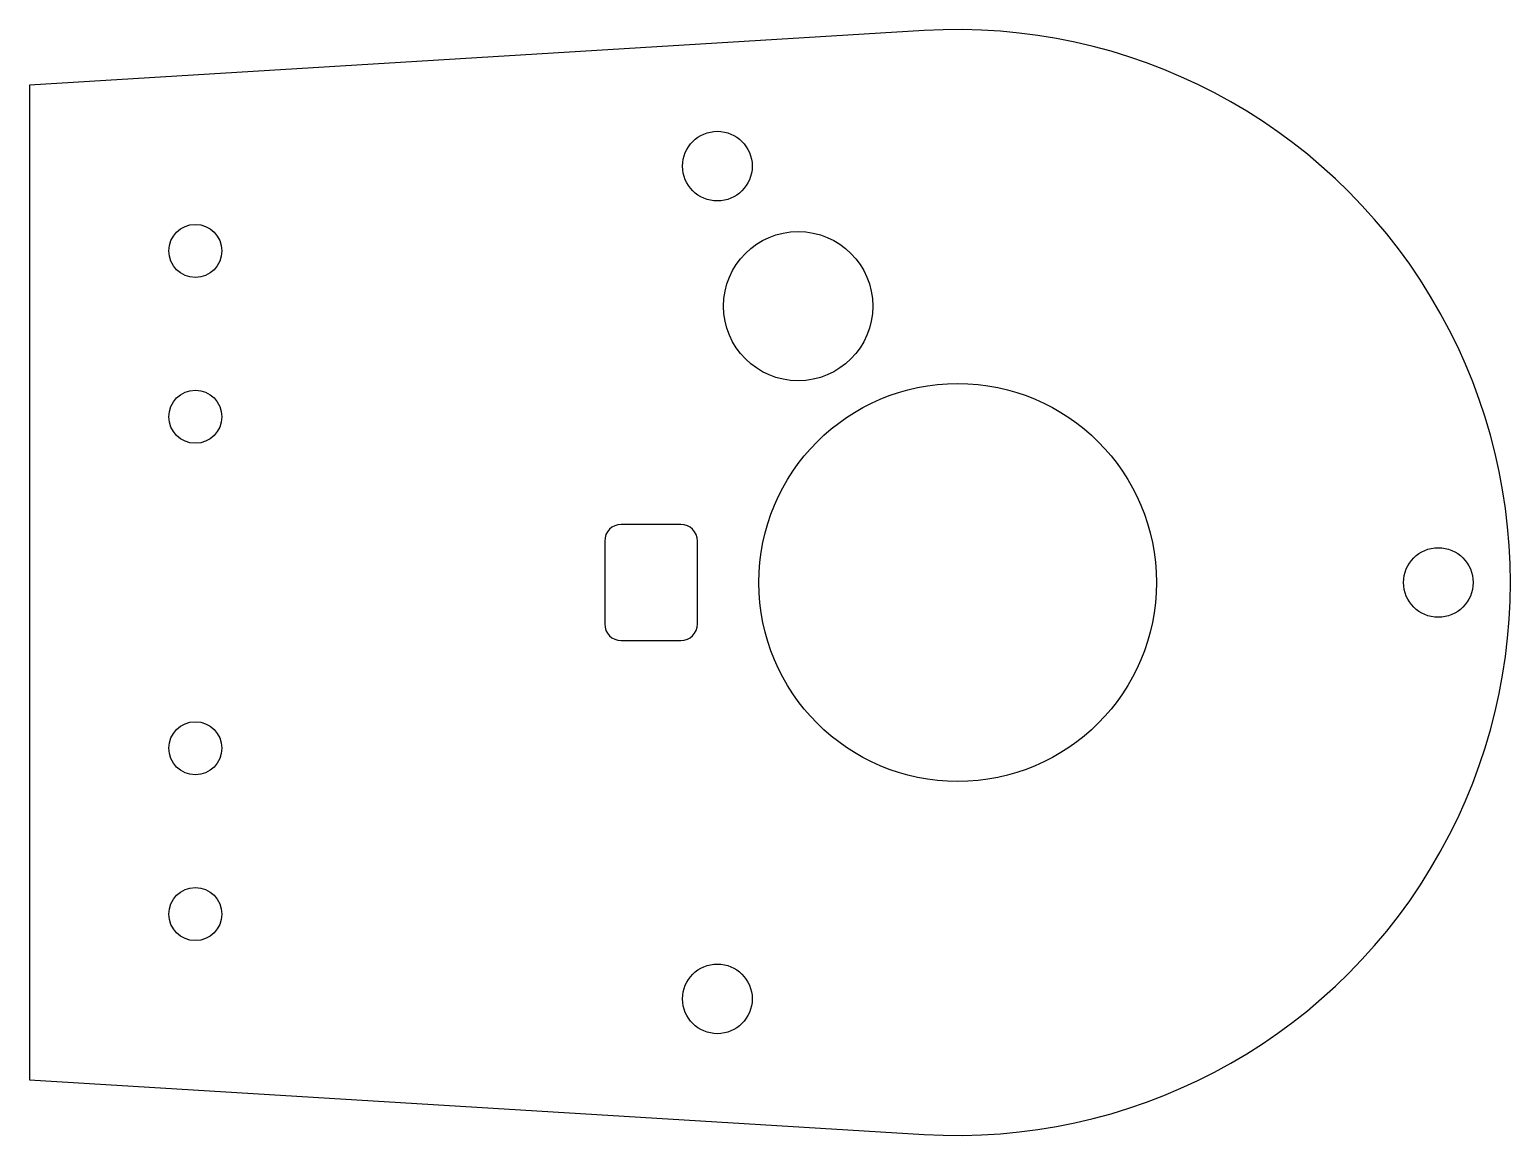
# Model space of a CAD drawing. Header units: millimetres. Extents: x -56 to 33.4, y -33.4 to 33.4.
import ezdxf

# ---------------------------------------------------------------- set-up
doc = ezdxf.new("R2010")
doc.units = ezdxf.units.MM

msp = doc.modelspace()

# ---------------------------------------------------------------- linework, layer by layer
at = {"color": 7, "linetype": 'Continuous', "lineweight": 25}
for p, q in [((-2.028, 33.288), (-56, 30)), ((-56, 30), (-56, -30)), ((-16.7, 3.5), (-20.3, 3.5)), ((-21.3, 2.5), (-21.3, -2.5)), ((-15.7, -2.5), (-15.7, 2.5)), ((-20.3, -3.5), (-16.7, -3.5)), ((-56, -30), (-2.028, -33.288))]:
    msp.add_line(p, q, dxfattribs=at)
for centre, radius in [((-14.5, 25.115), 2.1), ((-46, 20), 1.6), ((-9.625, 16.671), 4.5), ((0, 0), 12), ((-46, 10), 1.6), ((29, 0), 2.1), ((-46, -10), 1.6), ((-46, -20), 1.6), ((-14.5, -25.115), 2.1)]:
    msp.add_circle(centre, radius, dxfattribs=at)
for centre, radius, start, end in [((0, 0), 33.35, 266.51352, 93.48648), ((-20.3, 2.5), 1, 90, 180), ((-16.7, 2.5), 1, 0, 90), ((-20.3, -2.5), 1, 180, 270), ((-16.7, -2.5), 1, 270, 0)]:
    msp.add_arc(centre, radius, start, end, dxfattribs=at)

doc.saveas('drawing.dxf')
